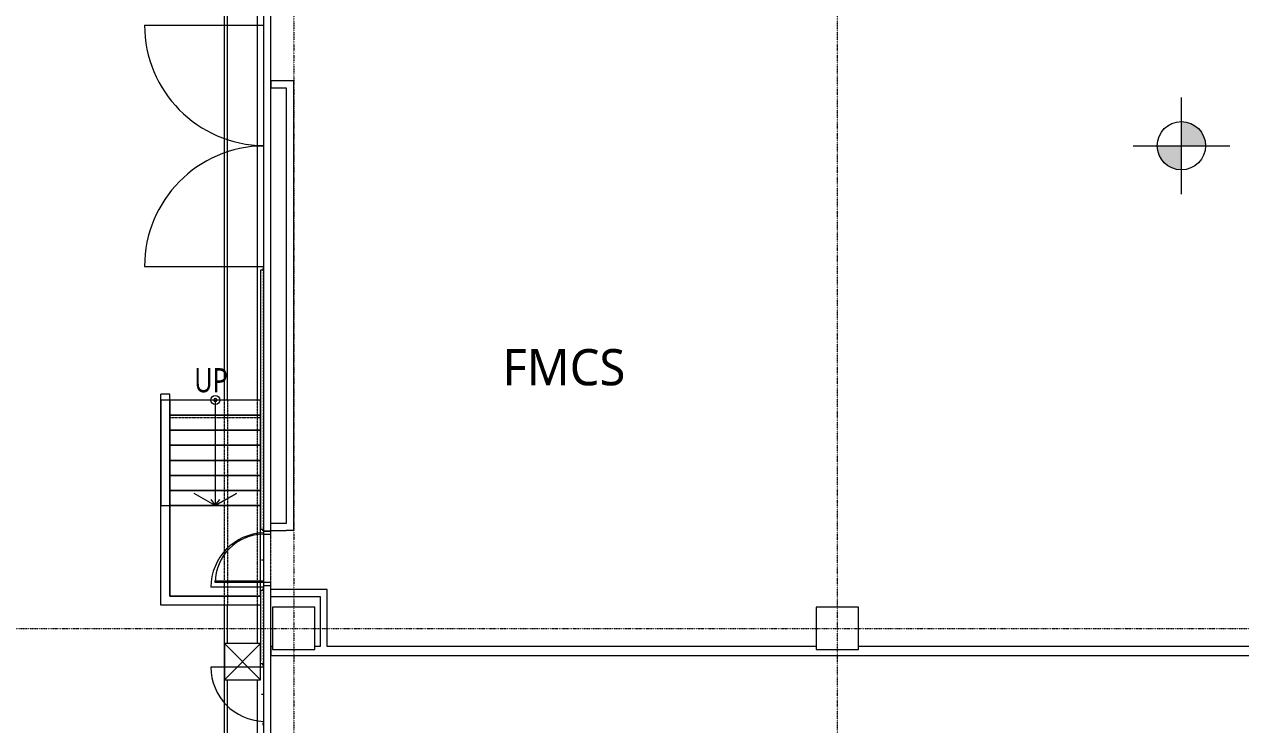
# Model space of a CAD drawing. Extents: x -76427 to 292734, y -42117 to 131250.
# Drawn here: x -4463 to 15682, y 13405 to 25012 of the extents above; entities that cross this region are included whole.
import ezdxf
from ezdxf.enums import TextEntityAlignment as Align

# ---------------------------------------------------------------- set-up
doc = ezdxf.new("R2010")
doc.units = 0
doc.header["$LTSCALE"] = 10
for name, pattern in [('H12PL1$0$DOTK1', [0.01, 0.005, -0.005]), ('H12PL1$0$JJP_三點線', [0.9, 0.3, -0.15, 0, -0.15, 0, -0.15, 0, -0.15]), ('H12PL1$0$JJP_虛線(退縮線、投影線、地下室範圍、非屬本工程、圖面分區)', [0.45, 0.3, -0.15])]:
    doc.linetypes.add(name, pattern=pattern)
for name, color, linetype in [('H12PL1$0$A-LABEL-HIGH.200K', 252, 'Continuous'), ('H12PL1$0$A-STRS', 252, 'Continuous'), ('H12PL1$0$A-TEXT', 252, 'Continuous'), ('H12PL1$0$A-WALL-EX', 252, 'Continuous'), ('H12PL1$0$A-WALL-IN', 252, 'Continuous'), ('H12PL1$0$A-ZONE', 252, 'Continuous'), ('H12PL1$0$Door', 252, 'Continuous'), ('H12PL1$0$Hattch', 252, 'Continuous'), ('H12PL1$0$L10_14_HYOKI', 252, 'Continuous'), ('H12PL1$0$L10_14_SIAGE2', 252, 'Continuous'), ('H12PL1$0$L10_14_SUGATA3', 252, 'Continuous'), ('H12PL1$0$L10_14_SUGATA4', 252, 'Continuous'), ('H12PL1$0$L10_14_SUGATAD', 252, 'Continuous'), ('H12PL1$0$L10_14_TATEGU1', 252, 'Continuous'), ('H12PL1$0$L10_14_TATEGU3', 252, 'Continuous'), ('H12PL1$0$S-COL', 252, 'Continuous'), ('H12PL1$0$S-GRID', 252, 'Continuous'), ('H12PL1$0$S-SLAB-SHOW', 252, 'Continuous')]:
    doc.layers.add(name, color=color, linetype=linetype)
doc.styles.add('H12PL1$0$Standard', font='', dxfattribs={"width": 0.8})
doc.styles.get('H12PL1$0$Standard').set_extended_font_data('Microsoft JhengHei')

# ---------------------------------------------------------------- blocks, each defined once
blk = doc.blocks.new('H12PL1')
at = {"layer": 'H12PL1$0$Hattch', "linetype": 'Continuous', "lineweight": 0}
for points in [[(14700, 23000), (15100, 23000), (15069.55, 23153.07), (14982.84, 23282.84), (14853.07, 23369.55), (14700, 23400)], [(14700, 23000), (14300, 23000), (14330.45, 22846.93), (14417.16, 22717.16), (14546.93, 22630.45), (14700, 22600)]]:
    blk.add_hatch(color=256, dxfattribs=at).paths.add_polyline_path(points)
at = {"layer": 'H12PL1$0$A-LABEL-HIGH.200K', "lineweight": 0}
for p, q in [((14700, 22200), (14700, 23800)), ((13900, 23000), (15500, 23000))]:
    blk.add_line(p, q, dxfattribs=at)
blk.add_circle((14700, 23000), 400, dxfattribs=at)
at = {"layer": 'H12PL1$0$A-STRS', "lineweight": 0}
for p, q in [((-2200, 18785), (-2200, 17035)), ((-2050, 18785), (-2200, 18785)), ((-2050, 17035), (-2050, 18785)), ((-2050, 18785), (-2050, 17035)), ((-550, 18785), (-2050, 18785)), ((-550, 18785), (-2050, 18785)), ((-2050, 18785), (-2050, 18535)), ((-1300, 18785), (-1300, 18535)), ((-550, 17035), (-550, 18785)), ((-550, 18535), (-550, 18785)), ((-2050, 18535), (-550, 18535)), ((-550, 18535), (-2050, 18535)), ((-2050, 18535), (-2050, 18285)), ((-1300, 18535), (-1300, 17285)), ((-550, 18285), (-550, 18535)), ((-2050, 18285), (-550, 18285)), ((-550, 18285), (-2050, 18285)), ((-2050, 18285), (-2050, 18035)), ((-550, 18035), (-550, 18285)), ((-2050, 18035), (-550, 18035)), ((-550, 18035), (-2050, 18035)), ((-2050, 18035), (-2050, 17785)), ((-550, 17785), (-550, 18035)), ((-2050, 17785), (-550, 17785)), ((-550, 17785), (-2050, 17785)), ((-2050, 17785), (-2050, 17535)), ((-550, 17535), (-550, 17785)), ((-2050, 17535), (-550, 17535)), ((-550, 17535), (-2050, 17535)), ((-2050, 17535), (-2050, 17285)), ((-550, 17285), (-550, 17535)), ((-2050, 17285), (-550, 17285)), ((-550, 17285), (-2050, 17285)), ((-2050, 17285), (-2050, 17035)), ((-1375, 17135), (-1300, 17035)), ((-1300, 17285), (-1300, 17035)), ((-1300, 17035), (-1225, 17135)), ((-550, 17035), (-550, 17285)), ((-2200, 17035), (-2050, 17035)), ((-2050, 17035), (-550, 17035)), ((-2050, 17035), (-550, 17035))]:
    blk.add_line(p, q, dxfattribs=at)
at = {"layer": 'H12PL1$0$A-STRS', "linetype": 'H12PL1$0$JJP_虛線(退縮線、投影線、地下室範圍、非屬本工程、圖面分區)', "lineweight": 0}
blk.add_line((-2050, 18495.61), (-550, 18495.61), dxfattribs=at)
at = {"layer": 'H12PL1$0$A-STRS', "lineweight": 0, "flags": 128}
blk.add_lwpolyline([(-1325, 18785, 1), (-1275, 18785, 1)], format="xyb", close=True, dxfattribs=at)
at = {"layer": 'H12PL1$0$A-WALL-EX', "linetype": 'H12PL1$0$JJP_虛線(退縮線、投影線、地下室範圍、非屬本工程、圖面分區)', "lineweight": 0}
blk.add_line((-500, 82879.97), (-500, -2529.97), dxfattribs=at)
at = {"layer": 'H12PL1$0$A-WALL-EX', "lineweight": 0}
for p, q in [((-500, 16610), (-380, 16610)), ((-500, 15710), (-380, 15710))]:
    blk.add_line(p, q, dxfattribs=at)
at = {"layer": 'H12PL1$0$A-WALL-EX', "linetype": 'H12PL1$0$JJP_虛線(退縮線、投影線、地下室範圍、非屬本工程、圖面分區)', "lineweight": 0, "flags": 128}
for points in [[(-500.03, 83000), (-500.03, -2650)], [(-380, -2529.97), (-380, 82879.97)]]:
    blk.add_lwpolyline(points, dxfattribs=at)
at = {"layer": 'H12PL1$0$A-WALL-EX', "lineweight": 0, "flags": 128}
for points in [[(-500, 30550), (-500, 16610)], [(-380, 16610), (-380, 30550)], [(-500, 15710), (-500, 12500)], [(-380, 12500), (-380, 15710)]]:
    blk.add_lwpolyline(points, dxfattribs=at)
at = {"layer": 'H12PL1$0$A-WALL-IN', "lineweight": 0}
blk.add_line((-380, 24074.5), (-380, 23961.5), dxfattribs=at)
at = {"layer": 'H12PL1$0$A-WALL-IN', "lineweight": 0, "flags": 128}
for points in [[(-125, 24074.5), (-380, 24074.5)], [(0, 24074.5), (-125, 24074.5)], [(0, 16624.5), (0, 24074.5)], [(-380, 23961.5), (-125, 23961.5)], [(-125, 23961.5), (-125, 16737.5)], [(-125, 16737.5), (-380, 16737.5)], [(-380, 16624.5), (-380, 16737.5)], [(-380, 16624.5), (-125, 16624.5)], [(0, 16624.5), (-125, 16624.5)], [(437.5, 15645), (-380, 15645)], [(-380, 15532), (-380, 15645)], [(-380, 15532), (437.5, 15532)], [(550.5, 15645), (437.5, 15645)], [(437.5, 15532), (437.5, 14700)], [(550.5, 14700), (550.5, 15645)], [(-350, 14700), (-380.5, 14700)], [(-380.5, 14700), (-380.5, 14550)], [(-380.5, 14550), (16600, 14550)], [(437.5, 14700), (350, 14700)], [(8650, 14700), (550.5, 14700)], [(16600, 14700), (9350, 14700)]]:
    blk.add_lwpolyline(points, dxfattribs=at)
at = {"layer": 'H12PL1$0$Door', "lineweight": 0}
for p, q in [((-500, 16610), (-500, 16560)), ((-380, 16610), (-500, 16610)), ((-500, 16560), (-380, 16560)), ((-380, 16560), (-380, 16610)), ((-1300, 15760), (-1300, 15790)), ((-1300, 15790), (-500, 15790)), ((-500, 15760), (-1300, 15760)), ((-500, 15790), (-500, 15760)), ((-500, 15760), (-500, 15710)), ((-380, 15760), (-500, 15760)), ((-380, 15710), (-380, 15760)), ((-500, 15710), (-380, 15710))]:
    blk.add_line(p, q, dxfattribs=at)
blk.add_arc((-500, 15760), 800, 90, 180, dxfattribs=at)
at = {"layer": 'H12PL1$0$L10_14_HYOKI', "lineweight": 0, "flags": 128}
blk.add_lwpolyline([(-1300, 18785), (-1300, 17035), (-950, 17235), (-1300, 17035), (-1650, 17235)], dxfattribs=at)
at = {"layer": 'H12PL1$0$L10_14_HYOKI', "lineweight": 0}
blk.add_circle((-1300, 18785), 75, dxfattribs=at)
at = {"layer": 'H12PL1$0$L10_14_SIAGE2', "lineweight": 0, "flags": 128}
for points in [[(-500, 20882.4), (-500, 20907.2)], [(-500, 20832.8), (-500, 20857.6)], [(-500, 20783.2), (-500, 20808)], [(-500, 20733.6), (-500, 20758.4)], [(-500, 20684), (-500, 20708.8)], [(-500, 20634.4), (-500, 20659.2)], [(-500, 20584.8), (-500, 20609.6)], [(-500, 20535.2), (-500, 20560)], [(-500, 20485.6), (-500, 20510.4)], [(-500, 20436), (-500, 20460.8)], [(-500, 20386.4), (-500, 20411.2)], [(-500, 20336.8), (-500, 20361.6)], [(-500, 20287.2), (-500, 20312)], [(-500, 20237.6), (-500, 20262.4)], [(-500, 20188), (-500, 20212.8)], [(-500, 20138.4), (-500, 20163.2)], [(-500, 20088.8), (-500, 20113.6)], [(-500, 20039.2), (-500, 20064)], [(-500, 19989.6), (-500, 20014.4)], [(-500, 19940), (-500, 19964.8)], [(-500, 19890.4), (-500, 19915.2)], [(-500, 19840.8), (-500, 19865.6)], [(-500, 19791.2), (-500, 19816)], [(-500, 19741.6), (-500, 19766.4)], [(-500, 19692), (-500, 19716.8)], [(-500, 19642.4), (-500, 19667.2)], [(-500, 19592.8), (-500, 19617.6)], [(-500, 19543.2), (-500, 19568)], [(-500, 19493.6), (-500, 19518.4)], [(-500, 19444), (-500, 19468.8)], [(-500, 19394.4), (-500, 19419.2)], [(-500, 19344.8), (-500, 19369.6)], [(-500, 19295.2), (-500, 19320)], [(-500, 19245.6), (-500, 19270.4)], [(-500, 19196), (-500, 19220.8)], [(-500, 19146.4), (-500, 19171.2)], [(-500, 19096.8), (-500, 19121.6)], [(-500, 19047.2), (-500, 19072)], [(-500, 18997.6), (-500, 19022.4)], [(-500, 18948), (-500, 18972.8)], [(-500, 18898.4), (-500, 18923.2)], [(-500, 18848.8), (-500, 18873.6)], [(-500, 18799.2), (-500, 18824)], [(-500, 18749.6), (-500, 18774.4)], [(-500, 18700), (-500, 18724.8)], [(-500, 18650.4), (-500, 18675.2)], [(-500, 18600.8), (-500, 18625.6)], [(-500, 18551.2), (-500, 18576)], [(-500, 18501.6), (-500, 18526.4)], [(-500, 18452), (-500, 18476.8)], [(-500, 18402.4), (-500, 18427.2)], [(-500, 18352.8), (-500, 18377.6)], [(-500, 18303.2), (-500, 18328)], [(-500, 18253.6), (-500, 18278.4)], [(-500, 18204), (-500, 18228.8)], [(-500, 18154.4), (-500, 18179.2)], [(-500, 18104.8), (-500, 18129.6)], [(-500, 18055.2), (-500, 18080)], [(-500, 18005.6), (-500, 18030.4)], [(-500, 17956), (-500, 17980.8)], [(-500, 17906.4), (-500, 17931.2)], [(-500, 17856.8), (-500, 17881.6)], [(-500, 17807.2), (-500, 17832)], [(-500, 17757.6), (-500, 17782.4)], [(-500, 17708), (-500, 17732.8)], [(-500, 17658.4), (-500, 17683.2)], [(-500, 17608.8), (-500, 17633.6)], [(-500, 17559.2), (-500, 17584)], [(-500, 17509.6), (-500, 17534.4)], [(-500, 17460), (-500, 17484.8)], [(-500, 17410.4), (-500, 17435.2)], [(-500, 17360.8), (-500, 17385.6)], [(-500, 17311.2), (-500, 17336)], [(-500, 17261.6), (-500, 17286.4)], [(-500, 17212), (-500, 17236.8)], [(-500, 17162.4), (-500, 17187.2)], [(-500, 17112.8), (-500, 17137.6)], [(-500, 17063.2), (-500, 17088)], [(-500, 17013.6), (-500, 17038.4)], [(-500, 16964), (-500, 16988.8)], [(-500, 16914.4), (-500, 16939.2)], [(-500, 16864.8), (-500, 16889.6)], [(-500, 16815.2), (-500, 16840)], [(-500, 16765.6), (-500, 16790.4)], [(-500, 16716), (-500, 16740.8)], [(-500, 16666.4), (-500, 16691.2)], [(-500, 15575.2), (-500, 15600)], [(-500, 15525.6), (-500, 15550.4)], [(-500, 15476), (-500, 15500.8)], [(-500, 15426.4), (-500, 15451.2)], [(-500, 15376.8), (-500, 15401.6)], [(-500, 15327.2), (-500, 15352)], [(-500, 15277.6), (-500, 15302.4)], [(-500, 15228), (-500, 15252.8)], [(-500, 15178.4), (-500, 15203.2)], [(-500, 15128.8), (-500, 15153.6)], [(-500, 15079.2), (-500, 15104)], [(-500, 15029.6), (-500, 15054.4)], [(-500, 14980), (-500, 15004.8)], [(-500, 14930.4), (-500, 14955.2)], [(-500, 14880.8), (-500, 14905.6)], [(-500, 14831.2), (-500, 14856)], [(-500, 14781.6), (-500, 14806.4)], [(-500, 14732), (-500, 14756.8)], [(-500, 14682.4), (-500, 14707.2)], [(-500, 14632.8), (-500, 14657.6)], [(-500, 14583.2), (-500, 14608)], [(-500, 14533.6), (-500, 14558.4)], [(-500, 14484), (-500, 14508.8)], [(-500, 14434.4), (-500, 14459.2)]]:
    blk.add_lwpolyline(points, dxfattribs=at)
at = {"layer": 'H12PL1$0$L10_14_SUGATA3', "lineweight": 0}
for p, q in [((-1150, 18785), (-1150, 53800)), ((-1100, 18785), (-1100, 53800)), ((-600, 18785), (-600, 53800)), ((-2200, 15385), (-2200, 18885)), ((-2050, 18885), (-2200, 18885)), ((-2050, 15535), (-2050, 18885)), ((-550, 18785), (-2050, 18785)), ((-550, 18535), (-2050, 18535)), ((-550, 18285), (-2050, 18285)), ((-550, 18035), (-2050, 18035)), ((-550, 17785), (-2050, 17785)), ((-550, 17535), (-2050, 17535)), ((-550, 17285), (-2050, 17285)), ((-550, 17035), (-2050, 17035)), ((-550, 15535), (-2050, 15535)), ((-550, 15385), (-2200, 15385)), ((-1150, 1000), (-1150, 15385)), ((-1100, 14750), (-1100, 15385)), ((-600, 14750), (-600, 15385)), ((-1150, 14750), (-550, 14150)), ((-1150, 14150), (-550, 14750)), ((-1100, 1000), (-1100, 14150)), ((-600, 1000), (-600, 14150))]:
    blk.add_line(p, q, dxfattribs=at)
at = {"layer": 'H12PL1$0$L10_14_SUGATA3', "lineweight": 0, "flags": 128}
blk.add_lwpolyline([(-1150, 14150), (-550, 14150), (-550, 14750), (-1150, 14750)], close=True, dxfattribs=at)
at = {"layer": 'H12PL1$0$L10_14_SUGATA4', "lineweight": 0}
for p, q in [((-550, 20940), (-550, 16640)), ((-500, 20940), (-550, 20940)), ((-510, 16640), (-550, 16640)), ((-510, 15630), (-550, 15630)), ((-550, 15630), (-550, 14465)), ((-510, 14415), (-550, 14415))]:
    blk.add_line(p, q, dxfattribs=at)
at = {"layer": 'H12PL1$0$L10_14_SUGATAD', "linetype": 'H12PL1$0$DOTK1', "lineweight": 0}
for p, q in [((-1150, 15385), (-1150, 18785)), ((-1100, 18785), (-1100, 15385)), ((-600, 15385), (-600, 18785))]:
    blk.add_line(p, q, dxfattribs=at)
at = {"layer": 'H12PL1$0$L10_14_TATEGU1', "lineweight": 0, "flags": 128}
for points in [[(-500, 20965), (-510, 20965), (-510, 20940), (-500, 20940)], [(-500, 16615), (-510, 16615), (-510, 16640), (-500, 16640)], [(-500, 15655), (-510, 15655), (-510, 15630), (-500, 15630)], [(-500, 14390), (-510, 14390), (-510, 14415), (-500, 14415)], [(-500, 13430), (-510, 13430), (-510, 13405), (-500, 13405)]]:
    blk.add_lwpolyline(points, dxfattribs=at)
at = {"layer": 'H12PL1$0$L10_14_TATEGU3', "lineweight": 0}
for p, q in [((-2472, 25000), (-500, 25000)), ((-650, 23000), (-500, 23000)), ((-2472, 21000), (-500, 21000)), ((-537, 16135), (-500, 16135)), ((-500, 15685), (-1372, 15685)), ((-500, 14360), (-1372, 14360)), ((-537, 13910), (-500, 13910))]:
    blk.add_line(p, q, dxfattribs=at)
for centre, radius, start, end in [((-472, 25000), 2000, 180, 269.197833), ((-472, 21000), 2000, 90.802167, 180), ((-472, 15685), 900, 91.782823, 180), ((-472, 14360), 900, 180, 268.217177)]:
    blk.add_arc(centre, radius, start, end, dxfattribs=at)
at = {"layer": 'H12PL1$0$S-COL', "lineweight": 0, "flags": 128}
for points in [[(-350, 14650), (350, 14650), (350, 15350), (-350, 15350)], [(8650, 14650), (9350, 14650), (9350, 15350), (8650, 15350)]]:
    blk.add_lwpolyline(points, close=True, dxfattribs=at)
at = {"layer": 'H12PL1$0$S-GRID', "linetype": 'H12PL1$0$JJP_三點線', "lineweight": 0}
for p, q in [((0, 128250), (0, -28000)), ((9000, 128250), (9000, -28000)), ((-29000, 15000), (289600, 15000))]:
    blk.add_line(p, q, dxfattribs=at)
at = {"layer": 'H12PL1$0$S-SLAB-SHOW', "lineweight": 0, "flags": 128}
blk.add_lwpolyline([(-2050, 15535), (-550, 15535), (-550, 17035), (-2050, 17035)], close=True, dxfattribs=at)
at = {"layer": 'H12PL1$0$A-TEXT', "linetype": 'Continuous', "lineweight": 0, "insert": (-1647.68, 19111.44), "char_height": 400, "attachment_point": 4, "style": 'H12PL1$0$Standard'}
blk.add_mtext('\\A1;UP', dxfattribs=at)
at = {"layer": 'H12PL1$0$A-ZONE', "style": 'H12PL1$0$Standard'}
blk.add_text('FMCS', height=600, dxfattribs=at).set_placement((4472.85, 19629.52), align=Align.TOP_CENTER)

msp = doc.modelspace()

# ---------------------------------------------------------------- block references
msp.add_blockref('H12PL1', (0, 0))

doc.saveas('drawing.dxf')
